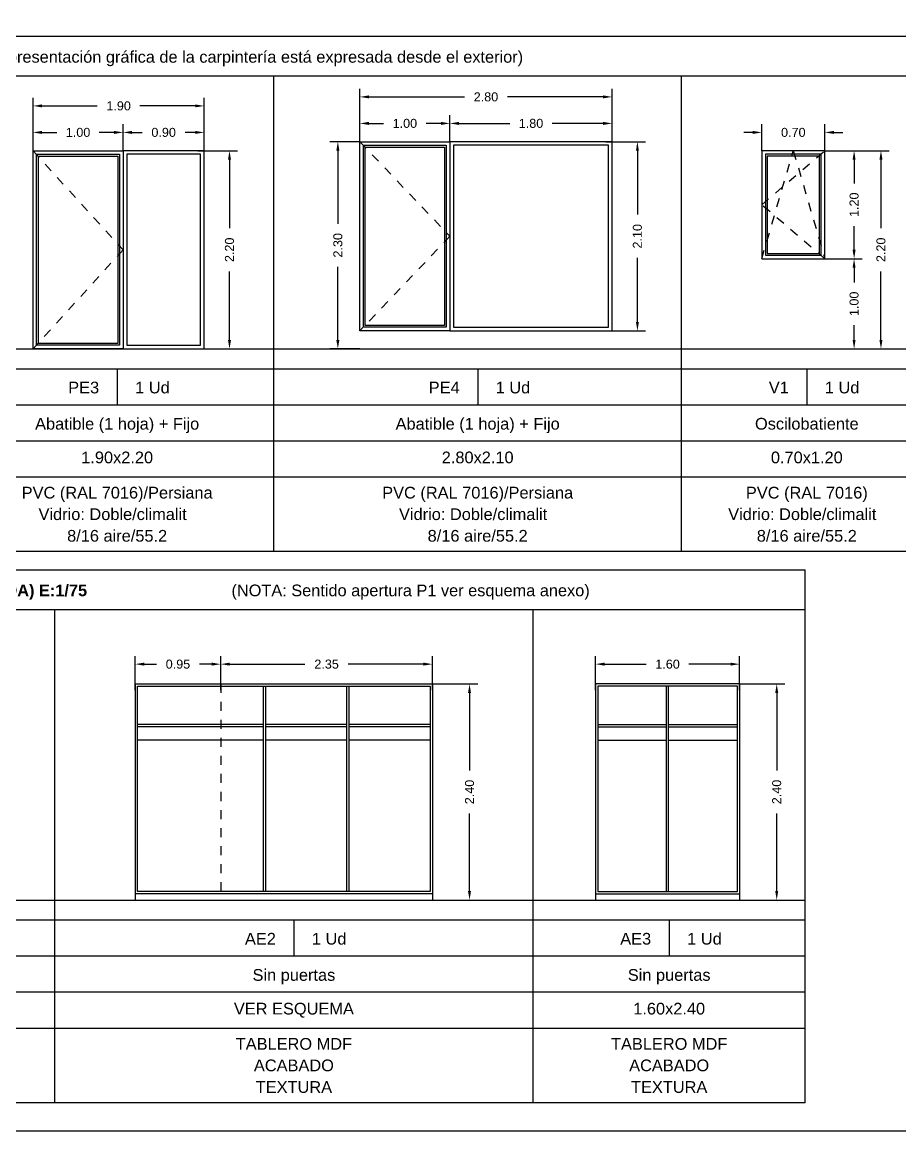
# Model space of a CAD drawing. Header units: millimetres. Extents: x 441156 to 441653, y 4514887 to 4515266.
# Drawn here: x 441613.87 to 441623.61, y 4515196.28 to 4515208.58 of the extents above; entities that cross this region are included whole.
import ezdxf
from ezdxf.enums import TextEntityAlignment as Align

# ---------------------------------------------------------------- set-up
doc = ezdxf.new("R2010")
doc.units = ezdxf.units.MM
doc.linetypes.add('CONTINUA', pattern=[0])
doc.linetypes.add('RAYITAS', pattern=[0.375, 0.25, -0.125])
for name, color, linetype in [('01_alzado', 5, 'CONTINUA'), ('01_cotas', 254, 'Continuous'), ('01_pilares primera', 6, 'Continuous'), ('01_sanitarios', 250, 'Continuous'), ('01_texto cartela', 5, 'Continuous'), ('01_ventanas', 2, 'Continuous'), ('CARTELA', 4, 'Continuous'), ('COTAS', 251, 'Continuous'), ('DIVISION', 5, 'Continuous')]:
    doc.layers.add(name, color=color, linetype=linetype)
doc.layers.add('01_cartela', color=6, linetype='Continuous', plot=False)
doc.styles.add('Estilo1', font='swissel.ttf')
doc.styles.add('NIEVES2', font='sanss___.ttf')
doc.styles.add('NIEVES3', font='swisseb.ttf')
doc.styles.add('ROMANS', font='romans')
doc.dimstyles.new('DECIMAL-50', dxfattribs={"dimtxt": 0.08, "dimasz": 0.15, "dimexe": 0.09, "dimexo": 0, "dimgap": 0.09, "dimtad": 0, "dimzin": 0, "dimdsep": 46, "dimtxsty": 'ROMANS', "dimcen": 0.09, "dimclrt": 6, "dimadec": 0, "dimazin": 0, "dimtfac": 1.38, "dimtix": 1, "dimtofl": 0, "dimtmove": 2, "dimatfit": 3, "dimldrblk": 'OBLIQUE', "dimfxl": 1, "dimtolj": 1, "dimtzin": 0, "dimarcsym": 0})

# ---------------------------------------------------------------- blocks, each defined once
blk = doc.blocks.new('*D667')
at = {"layer": '01_cotas', "color": 0, "linetype": 'CONTINUA', "lineweight": -2, "transparency": 16777216}
for p, q in [((441622.779, 4515207.158), (441623.194, 4515207.158)), ((441622.779, 4515205.958), (441623.194, 4515205.958))]:
    blk.add_line(p, q, dxfattribs=at)
at = {"layer": '01_cotas', "color": 0, "lineweight": -2, "transparency": 16777216}
for p, q in [((441623.104, 4515207.058), (441623.104, 4515206.795)), ((441623.104, 4515206.058), (441623.104, 4515206.322))]:
    blk.add_line(p, q, dxfattribs=at)
at = {"layer": '01_cotas', "color": 0, "transparency": 16777216}
for points in [[(441623.087, 4515207.058), (441623.12, 4515207.058), (441623.104, 4515207.158)], [(441623.087, 4515206.058), (441623.12, 4515206.058), (441623.104, 4515205.958)]]:
    blk.add_solid(points, dxfattribs=at)
at = {"layer": '01_cotas', "color": 7, "transparency": 16777216, "insert": (441623.104, 4515206.558), "char_height": 0.1, "attachment_point": 5, "rotation": 90, "style": 'Estilo1'}
blk.add_mtext('\\A1;1.20', dxfattribs=at)
blk = doc.blocks.new('*D668')
at = {"layer": '01_cotas', "color": 0, "linetype": 'CONTINUA', "lineweight": -2, "transparency": 16777216}
for p, q in [((441622.779, 4515205.958), (441623.194, 4515205.958)), ((441622.779, 4515204.958), (441623.194, 4515204.958))]:
    blk.add_line(p, q, dxfattribs=at)
at = {"layer": '01_cotas', "color": 0, "lineweight": -2, "transparency": 16777216}
for p, q in [((441623.104, 4515205.858), (441623.104, 4515205.695)), ((441623.104, 4515205.058), (441623.104, 4515205.222))]:
    blk.add_line(p, q, dxfattribs=at)
at = {"layer": '01_cotas', "color": 0, "transparency": 16777216}
for points in [[(441623.087, 4515205.858), (441623.12, 4515205.858), (441623.104, 4515205.958)], [(441623.087, 4515205.058), (441623.12, 4515205.058), (441623.104, 4515204.958)]]:
    blk.add_solid(points, dxfattribs=at)
at = {"layer": '01_cotas', "color": 7, "transparency": 16777216, "insert": (441623.104, 4515205.458), "char_height": 0.1, "attachment_point": 5, "rotation": 90, "style": 'Estilo1'}
blk.add_mtext('\\A1;1.00', dxfattribs=at)
blk = doc.blocks.new('*D677')
at = {"layer": '01_cotas', "color": 0, "linetype": 'CONTINUA', "lineweight": -2, "transparency": 16777216}
for p, q in [((441622.779, 4515207.158), (441623.492, 4515207.158)), ((441622.689, 4515204.958), (441623.492, 4515204.958))]:
    blk.add_line(p, q, dxfattribs=at)
at = {"layer": '01_cotas', "color": 0, "lineweight": -2, "transparency": 16777216}
for p, q in [((441623.402, 4515207.058), (441623.402, 4515206.298)), ((441623.402, 4515205.058), (441623.402, 4515205.818))]:
    blk.add_line(p, q, dxfattribs=at)
at = {"layer": '01_cotas', "color": 0, "transparency": 16777216}
for points in [[(441623.385, 4515207.058), (441623.419, 4515207.058), (441623.402, 4515207.158)], [(441623.385, 4515205.058), (441623.419, 4515205.058), (441623.402, 4515204.958)]]:
    blk.add_solid(points, dxfattribs=at)
at = {"layer": '01_cotas', "color": 7, "transparency": 16777216, "insert": (441623.402, 4515206.058), "char_height": 0.1, "attachment_point": 5, "rotation": 90, "style": 'Estilo1'}
blk.add_mtext('\\A1;2.20', dxfattribs=at)
blk = doc.blocks.new('*D679')
at = {"layer": '01_cotas', "color": 0, "linetype": 'CONTINUA', "lineweight": -2, "transparency": 16777216}
for p, q in [((441622.079, 4515207.158), (441622.079, 4515207.451)), ((441622.779, 4515207.158), (441622.779, 4515207.451))]:
    blk.add_line(p, q, dxfattribs=at)
at = {"layer": '01_cotas', "color": 0, "lineweight": -2, "transparency": 16777216}
for p, q in [((441621.979, 4515207.361), (441621.879, 4515207.361)), ((441622.879, 4515207.361), (441622.979, 4515207.361))]:
    blk.add_line(p, q, dxfattribs=at)
at = {"layer": '01_cotas', "color": 0, "transparency": 16777216}
for points in [[(441621.979, 4515207.378), (441621.979, 4515207.344), (441622.079, 4515207.361)], [(441622.879, 4515207.378), (441622.879, 4515207.344), (441622.779, 4515207.361)]]:
    blk.add_solid(points, dxfattribs=at)
at = {"layer": '01_cotas', "color": 7, "transparency": 16777216, "insert": (441622.429, 4515207.361), "char_height": 0.1, "attachment_point": 5, "style": 'Estilo1'}
blk.add_mtext('\\A1;0.70', dxfattribs=at)
blk = doc.blocks.new('*D697')
at = {"layer": '01_cotas', "color": 0, "linetype": 'CONTINUA', "lineweight": -2, "transparency": 16777216}
for p, q in [((441615.123, 4515201.169), (441615.123, 4515201.548)), ((441616.073, 4515201.169), (441616.073, 4515201.548))]:
    blk.add_line(p, q, dxfattribs=at)
at = {"layer": '01_cotas', "color": 0, "lineweight": -2, "transparency": 16777216}
for p, q in [((441615.223, 4515201.458), (441615.358, 4515201.458)), ((441615.973, 4515201.458), (441615.838, 4515201.458))]:
    blk.add_line(p, q, dxfattribs=at)
at = {"layer": '01_cotas', "color": 0, "transparency": 16777216}
for points in [[(441615.223, 4515201.475), (441615.223, 4515201.442), (441615.123, 4515201.458)], [(441615.973, 4515201.475), (441615.973, 4515201.442), (441616.073, 4515201.458)]]:
    blk.add_solid(points, dxfattribs=at)
at = {"layer": '01_cotas', "color": 7, "transparency": 16777216, "insert": (441615.598, 4515201.458), "char_height": 0.1, "attachment_point": 5, "style": 'Estilo1'}
blk.add_mtext('\\A1;0.95', dxfattribs=at)
blk = doc.blocks.new('*D698')
at = {"layer": '01_cotas', "color": 0, "linetype": 'CONTINUA', "lineweight": -2, "transparency": 16777216}
for p, q in [((441618.423, 4515201.239), (441618.925, 4515201.239)), ((441618.423, 4515198.839), (441618.925, 4515198.839))]:
    blk.add_line(p, q, dxfattribs=at)
at = {"layer": '01_cotas', "color": 0, "lineweight": -2, "transparency": 16777216}
for p, q in [((441618.835, 4515201.139), (441618.835, 4515200.279)), ((441618.835, 4515198.939), (441618.835, 4515199.799))]:
    blk.add_line(p, q, dxfattribs=at)
at = {"layer": '01_cotas', "color": 0, "transparency": 16777216}
for points in [[(441618.818, 4515201.139), (441618.851, 4515201.139), (441618.835, 4515201.239)], [(441618.818, 4515198.939), (441618.851, 4515198.939), (441618.835, 4515198.839)]]:
    blk.add_solid(points, dxfattribs=at)
at = {"layer": '01_cotas', "color": 7, "transparency": 16777216, "insert": (441618.835, 4515200.039), "char_height": 0.1, "attachment_point": 5, "rotation": 90, "style": 'Estilo1'}
blk.add_mtext('\\A1;2.40', dxfattribs=at)
blk = doc.blocks.new('*D699')
at = {"layer": '01_cotas', "color": 0, "linetype": 'CONTINUA', "lineweight": -2, "transparency": 16777216}
for p, q in [((441616.073, 4515201.169), (441616.073, 4515201.548)), ((441618.423, 4515201.169), (441618.423, 4515201.548))]:
    blk.add_line(p, q, dxfattribs=at)
at = {"layer": '01_cotas', "color": 0, "lineweight": -2, "transparency": 16777216}
for p, q in [((441616.173, 4515201.458), (441617.008, 4515201.458)), ((441618.323, 4515201.458), (441617.488, 4515201.458))]:
    blk.add_line(p, q, dxfattribs=at)
at = {"layer": '01_cotas', "color": 0, "transparency": 16777216}
for points in [[(441616.173, 4515201.475), (441616.173, 4515201.442), (441616.073, 4515201.458)], [(441618.323, 4515201.475), (441618.323, 4515201.442), (441618.423, 4515201.458)]]:
    blk.add_solid(points, dxfattribs=at)
at = {"layer": '01_cotas', "color": 7, "transparency": 16777216, "insert": (441617.248, 4515201.458), "char_height": 0.1, "attachment_point": 5, "style": 'Estilo1'}
blk.add_mtext('\\A1;2.35', dxfattribs=at)
blk = doc.blocks.new('*D700')
at = {"layer": '01_cotas', "color": 0, "linetype": 'CONTINUA', "lineweight": -2, "transparency": 16777216}
for p, q in [((441621.833, 4515201.239), (441622.335, 4515201.239)), ((441621.833, 4515198.839), (441622.335, 4515198.839))]:
    blk.add_line(p, q, dxfattribs=at)
at = {"layer": '01_cotas', "color": 0, "lineweight": -2, "transparency": 16777216}
for p, q in [((441622.245, 4515201.139), (441622.245, 4515200.279)), ((441622.245, 4515198.939), (441622.245, 4515199.799))]:
    blk.add_line(p, q, dxfattribs=at)
at = {"layer": '01_cotas', "color": 0, "transparency": 16777216}
for points in [[(441622.228, 4515201.139), (441622.261, 4515201.139), (441622.245, 4515201.239)], [(441622.228, 4515198.939), (441622.261, 4515198.939), (441622.245, 4515198.839)]]:
    blk.add_solid(points, dxfattribs=at)
at = {"layer": '01_cotas', "color": 7, "transparency": 16777216, "insert": (441622.245, 4515200.039), "char_height": 0.1, "attachment_point": 5, "rotation": 90, "style": 'Estilo1'}
blk.add_mtext('\\A1;2.40', dxfattribs=at)
blk = doc.blocks.new('*D701')
at = {"layer": '01_cotas', "color": 0, "linetype": 'CONTINUA', "lineweight": -2, "transparency": 16777216}
for p, q in [((441620.233, 4515201.169), (441620.233, 4515201.548)), ((441621.833, 4515201.169), (441621.833, 4515201.548))]:
    blk.add_line(p, q, dxfattribs=at)
at = {"layer": '01_cotas', "color": 0, "lineweight": -2, "transparency": 16777216}
for p, q in [((441620.333, 4515201.458), (441620.797, 4515201.458)), ((441621.733, 4515201.458), (441621.269, 4515201.458))]:
    blk.add_line(p, q, dxfattribs=at)
at = {"layer": '01_cotas', "color": 0, "transparency": 16777216}
for points in [[(441620.333, 4515201.475), (441620.333, 4515201.442), (441620.233, 4515201.458)], [(441621.733, 4515201.475), (441621.733, 4515201.442), (441621.833, 4515201.458)]]:
    blk.add_solid(points, dxfattribs=at)
at = {"layer": '01_cotas', "color": 7, "transparency": 16777216, "insert": (441621.033, 4515201.458), "char_height": 0.1, "attachment_point": 5, "style": 'Estilo1'}
blk.add_mtext('\\A1;1.60', dxfattribs=at)
blk = doc.blocks.new('*D702')
at = {"layer": '01_cotas', "color": 0, "linetype": 'CONTINUA', "lineweight": -2, "transparency": 16777216}
for p, q in [((441617.617, 4515207.258), (441617.617, 4515207.845)), ((441620.417, 4515207.258), (441620.417, 4515207.845))]:
    blk.add_line(p, q, dxfattribs=at)
at = {"layer": '01_cotas', "color": 0, "lineweight": -2, "transparency": 16777216}
for p, q in [((441617.717, 4515207.755), (441618.777, 4515207.755)), ((441620.317, 4515207.755), (441619.257, 4515207.755))]:
    blk.add_line(p, q, dxfattribs=at)
at = {"layer": '01_cotas', "color": 0, "transparency": 16777216}
for points in [[(441617.717, 4515207.772), (441617.717, 4515207.739), (441617.617, 4515207.755)], [(441620.317, 4515207.772), (441620.317, 4515207.739), (441620.417, 4515207.755)]]:
    blk.add_solid(points, dxfattribs=at)
at = {"layer": '01_cotas', "color": 7, "transparency": 16777216, "insert": (441619.017, 4515207.755), "char_height": 0.1, "attachment_point": 5, "style": 'Estilo1'}
blk.add_mtext('\\A1;2.80', dxfattribs=at)
blk = doc.blocks.new('*D703')
at = {"layer": '01_cotas', "color": 0, "linetype": 'CONTINUA', "lineweight": -2, "transparency": 16777216}
for p, q in [((441618.617, 4515207.258), (441618.617, 4515207.551)), ((441620.417, 4515207.258), (441620.417, 4515207.551))]:
    blk.add_line(p, q, dxfattribs=at)
at = {"layer": '01_cotas', "color": 0, "lineweight": -2, "transparency": 16777216}
for p, q in [((441618.717, 4515207.461), (441619.281, 4515207.461)), ((441620.317, 4515207.461), (441619.753, 4515207.461))]:
    blk.add_line(p, q, dxfattribs=at)
at = {"layer": '01_cotas', "color": 0, "transparency": 16777216}
for points in [[(441618.717, 4515207.478), (441618.717, 4515207.444), (441618.617, 4515207.461)], [(441620.317, 4515207.478), (441620.317, 4515207.444), (441620.417, 4515207.461)]]:
    blk.add_solid(points, dxfattribs=at)
at = {"layer": '01_cotas', "color": 7, "transparency": 16777216, "insert": (441619.517, 4515207.461), "char_height": 0.1, "attachment_point": 5, "style": 'Estilo1'}
blk.add_mtext('\\A1;1.80', dxfattribs=at)
blk = doc.blocks.new('*D704')
at = {"layer": '01_cotas', "color": 0, "linetype": 'CONTINUA', "lineweight": -2, "transparency": 16777216}
for p, q in [((441617.617, 4515207.258), (441617.283, 4515207.258)), ((441617.617, 4515204.958), (441617.283, 4515204.958))]:
    blk.add_line(p, q, dxfattribs=at)
at = {"layer": '01_cotas', "color": 0, "lineweight": -2, "transparency": 16777216}
for p, q in [((441617.373, 4515207.158), (441617.373, 4515206.348)), ((441617.373, 4515205.058), (441617.373, 4515205.868))]:
    blk.add_line(p, q, dxfattribs=at)
at = {"layer": '01_cotas', "color": 0, "transparency": 16777216}
for points in [[(441617.356, 4515207.158), (441617.39, 4515207.158), (441617.373, 4515207.258)], [(441617.356, 4515205.058), (441617.39, 4515205.058), (441617.373, 4515204.958)]]:
    blk.add_solid(points, dxfattribs=at)
at = {"layer": '01_cotas', "color": 7, "transparency": 16777216, "insert": (441617.373, 4515206.108), "char_height": 0.1, "attachment_point": 5, "rotation": 90, "style": 'Estilo1'}
blk.add_mtext('\\A1;2.30', dxfattribs=at)
blk = doc.blocks.new('*D705')
at = {"layer": '01_cotas', "color": 0, "linetype": 'CONTINUA', "lineweight": -2, "transparency": 16777216}
for p, q in [((441620.347, 4515207.258), (441620.788, 4515207.258)), ((441620.347, 4515205.158), (441620.788, 4515205.158))]:
    blk.add_line(p, q, dxfattribs=at)
at = {"layer": '01_cotas', "color": 0, "lineweight": -2, "transparency": 16777216}
for p, q in [((441620.698, 4515207.158), (441620.698, 4515206.448)), ((441620.698, 4515205.258), (441620.698, 4515205.968))]:
    blk.add_line(p, q, dxfattribs=at)
at = {"layer": '01_cotas', "color": 0, "transparency": 16777216}
for points in [[(441620.682, 4515207.158), (441620.715, 4515207.158), (441620.698, 4515207.258)], [(441620.682, 4515205.258), (441620.715, 4515205.258), (441620.698, 4515205.158)]]:
    blk.add_solid(points, dxfattribs=at)
at = {"layer": '01_cotas', "color": 7, "transparency": 16777216, "insert": (441620.698, 4515206.208), "char_height": 0.1, "attachment_point": 5, "rotation": 90, "style": 'Estilo1'}
blk.add_mtext('\\A1;2.10', dxfattribs=at)
blk = doc.blocks.new('*D706')
at = {"layer": '01_cotas', "color": 0, "linetype": 'CONTINUA', "lineweight": -2, "transparency": 16777216}
for p, q in [((441617.617, 4515207.258), (441617.617, 4515207.551)), ((441618.617, 4515207.258), (441618.617, 4515207.551))]:
    blk.add_line(p, q, dxfattribs=at)
at = {"layer": '01_cotas', "color": 0, "lineweight": -2, "transparency": 16777216}
for p, q in [((441617.717, 4515207.461), (441617.881, 4515207.461)), ((441618.517, 4515207.461), (441618.353, 4515207.461))]:
    blk.add_line(p, q, dxfattribs=at)
at = {"layer": '01_cotas', "color": 0, "transparency": 16777216}
for points in [[(441617.717, 4515207.478), (441617.717, 4515207.444), (441617.617, 4515207.461)], [(441618.517, 4515207.478), (441618.517, 4515207.444), (441618.617, 4515207.461)]]:
    blk.add_solid(points, dxfattribs=at)
at = {"layer": '01_cotas', "color": 7, "transparency": 16777216, "insert": (441618.117, 4515207.461), "char_height": 0.1, "attachment_point": 5, "style": 'Estilo1'}
blk.add_mtext('\\A1;1.00', dxfattribs=at)
blk = doc.blocks.new('*D711')
at = {"layer": '01_cotas', "color": 0, "linetype": 'CONTINUA', "lineweight": -2, "transparency": 16777216}
for p, q in [((441613.989, 4515207.158), (441613.989, 4515207.745)), ((441615.889, 4515207.158), (441615.889, 4515207.745))]:
    blk.add_line(p, q, dxfattribs=at)
at = {"layer": '01_cotas', "color": 0, "lineweight": -2, "transparency": 16777216}
for p, q in [((441614.089, 4515207.655), (441614.702, 4515207.655)), ((441615.789, 4515207.655), (441615.175, 4515207.655))]:
    blk.add_line(p, q, dxfattribs=at)
at = {"layer": '01_cotas', "color": 0, "transparency": 16777216}
for points in [[(441614.089, 4515207.672), (441614.089, 4515207.639), (441613.989, 4515207.655)], [(441615.789, 4515207.672), (441615.789, 4515207.639), (441615.889, 4515207.655)]]:
    blk.add_solid(points, dxfattribs=at)
at = {"layer": '01_cotas', "color": 7, "transparency": 16777216, "insert": (441614.939, 4515207.655), "char_height": 0.1, "attachment_point": 5, "style": 'Estilo1'}
blk.add_mtext('\\A1;1.90', dxfattribs=at)
blk = doc.blocks.new('*D712')
at = {"layer": '01_cotas', "color": 0, "linetype": 'CONTINUA', "lineweight": -2, "transparency": 16777216}
for p, q in [((441614.989, 4515207.158), (441614.989, 4515207.451)), ((441615.889, 4515207.158), (441615.889, 4515207.451))]:
    blk.add_line(p, q, dxfattribs=at)
at = {"layer": '01_cotas', "color": 0, "lineweight": -2, "transparency": 16777216}
for p, q in [((441615.089, 4515207.361), (441615.199, 4515207.361)), ((441615.789, 4515207.361), (441615.679, 4515207.361))]:
    blk.add_line(p, q, dxfattribs=at)
at = {"layer": '01_cotas', "color": 0, "transparency": 16777216}
for points in [[(441615.089, 4515207.378), (441615.089, 4515207.344), (441614.989, 4515207.361)], [(441615.789, 4515207.378), (441615.789, 4515207.344), (441615.889, 4515207.361)]]:
    blk.add_solid(points, dxfattribs=at)
at = {"layer": '01_cotas', "color": 7, "transparency": 16777216, "insert": (441615.439, 4515207.361), "char_height": 0.1, "attachment_point": 5, "style": 'Estilo1'}
blk.add_mtext('\\A1;0.90', dxfattribs=at)
blk = doc.blocks.new('*D713')
at = {"layer": '01_cotas', "color": 0, "linetype": 'CONTINUA', "lineweight": -2, "transparency": 16777216}
for p, q in [((441615.819, 4515207.158), (441616.26, 4515207.158)), ((441615.819, 4515204.958), (441616.26, 4515204.958))]:
    blk.add_line(p, q, dxfattribs=at)
at = {"layer": '01_cotas', "color": 0, "lineweight": -2, "transparency": 16777216}
for p, q in [((441616.17, 4515207.058), (441616.17, 4515206.298)), ((441616.17, 4515205.058), (441616.17, 4515205.818))]:
    blk.add_line(p, q, dxfattribs=at)
at = {"layer": '01_cotas', "color": 0, "transparency": 16777216}
for points in [[(441616.153, 4515207.058), (441616.187, 4515207.058), (441616.17, 4515207.158)], [(441616.153, 4515205.058), (441616.187, 4515205.058), (441616.17, 4515204.958)]]:
    blk.add_solid(points, dxfattribs=at)
at = {"layer": '01_cotas', "color": 7, "transparency": 16777216, "insert": (441616.17, 4515206.058), "char_height": 0.1, "attachment_point": 5, "rotation": 90, "style": 'Estilo1'}
blk.add_mtext('\\A1;2.20', dxfattribs=at)
blk = doc.blocks.new('*D714')
at = {"layer": '01_cotas', "color": 0, "linetype": 'CONTINUA', "lineweight": -2, "transparency": 16777216}
for p, q in [((441613.989, 4515207.158), (441613.989, 4515207.451)), ((441614.989, 4515207.158), (441614.989, 4515207.451))]:
    blk.add_line(p, q, dxfattribs=at)
at = {"layer": '01_cotas', "color": 0, "lineweight": -2, "transparency": 16777216}
for p, q in [((441614.089, 4515207.361), (441614.252, 4515207.361)), ((441614.889, 4515207.361), (441614.725, 4515207.361))]:
    blk.add_line(p, q, dxfattribs=at)
at = {"layer": '01_cotas', "color": 0, "transparency": 16777216}
for points in [[(441614.089, 4515207.378), (441614.089, 4515207.344), (441613.989, 4515207.361)], [(441614.889, 4515207.378), (441614.889, 4515207.344), (441614.989, 4515207.361)]]:
    blk.add_solid(points, dxfattribs=at)
at = {"layer": '01_cotas', "color": 7, "transparency": 16777216, "insert": (441614.489, 4515207.361), "char_height": 0.1, "attachment_point": 5, "style": 'Estilo1'}
blk.add_mtext('\\A1;1.00', dxfattribs=at)

msp = doc.modelspace()

# ---------------------------------------------------------------- linework, layer by layer
at = {"layer": '01_alzado'}
for p, q in [((441615.123, 4515201.239), (441615.123, 4515198.909)), ((441621.833, 4515201.239), (441621.833, 4515198.909)), ((441615.123, 4515198.909), (441615.123, 4515198.839)), ((441618.423, 4515198.909), (441618.423, 4515198.839)), ((441620.233, 4515198.909), (441620.233, 4515198.839)), ((441621.833, 4515198.909), (441621.833, 4515198.839))]:
    msp.add_line(p, q, dxfattribs=at)
at = {"layer": '01_alzado', "color": 5}
msp.add_lwpolyline([(441622.779, 4515207.158), (441622.079, 4515207.158), (441622.079, 4515205.958), (441622.779, 4515205.958)], close=True, dxfattribs=at)
at = {"layer": '01_alzado'}
for points in [[(441615.123, 4515201.239), (441618.423, 4515201.239), (441618.423, 4515198.909), (441615.123, 4515198.909)], [(441621.833, 4515201.239), (441620.233, 4515201.239), (441620.233, 4515198.909), (441621.833, 4515198.909)]]:
    msp.add_lwpolyline(points, dxfattribs=at)
at = {"layer": '01_cartela', "color": 1}
msp.add_lwpolyline([(441605.224, 4515217.813), (441605.224, 4515196.278), (441635.862, 4515196.278), (441635.862, 4515217.813)], close=True, dxfattribs=at)
at = {"layer": '01_sanitarios', "color": 5, "linetype": 'CONTINUA'}
for points in [[(441617.617, 4515207.258), (441618.617, 4515207.258), (441618.617, 4515205.158), (441617.617, 4515205.158)], [(441620.417, 4515207.258), (441618.617, 4515207.258), (441618.617, 4515205.158), (441620.417, 4515205.158)], [(441613.989, 4515207.158), (441614.989, 4515207.158), (441614.989, 4515204.958), (441613.989, 4515204.958)], [(441615.889, 4515207.158), (441614.989, 4515207.158), (441614.989, 4515204.958), (441615.889, 4515204.958)]]:
    msp.add_lwpolyline(points, close=True, dxfattribs=at)
at = {"layer": '01_ventanas', "color": 2}
for p, q in [((441616.548, 4515198.934), (441616.548, 4515201.214)), ((441616.573, 4515198.934), (441616.573, 4515201.214)), ((441617.473, 4515198.934), (441617.473, 4515201.214)), ((441617.498, 4515198.934), (441617.498, 4515201.214)), ((441621.02, 4515198.934), (441621.02, 4515201.214)), ((441621.045, 4515198.934), (441621.045, 4515201.214)), ((441616.548, 4515200.789), (441615.148, 4515200.789)), ((441617.473, 4515200.789), (441616.573, 4515200.789)), ((441618.398, 4515200.789), (441617.498, 4515200.789)), ((441620.258, 4515200.789), (441621.02, 4515200.789)), ((441621.045, 4515200.789), (441621.808, 4515200.789)), ((441616.548, 4515200.764), (441615.148, 4515200.764)), ((441617.473, 4515200.764), (441616.573, 4515200.764)), ((441618.398, 4515200.764), (441617.498, 4515200.764)), ((441620.258, 4515200.764), (441621.02, 4515200.764)), ((441621.045, 4515200.764), (441621.808, 4515200.764)), ((441616.548, 4515200.614), (441615.148, 4515200.614)), ((441617.473, 4515200.614), (441616.573, 4515200.614)), ((441618.398, 4515200.614), (441617.498, 4515200.614)), ((441620.258, 4515200.614), (441621.02, 4515200.614)), ((441621.045, 4515200.614), (441621.808, 4515200.614))]:
    msp.add_line(p, q, dxfattribs=at)
for points in [[(441617.657, 4515207.218), (441618.577, 4515207.218), (441618.577, 4515205.198), (441617.657, 4515205.198)], [(441617.677, 4515207.198), (441618.557, 4515207.198), (441618.557, 4515205.218), (441617.677, 4515205.218)], [(441620.377, 4515207.218), (441618.657, 4515207.218), (441618.657, 4515205.198), (441620.377, 4515205.198)], [(441614.029, 4515207.118), (441614.949, 4515207.118), (441614.949, 4515204.998), (441614.029, 4515204.998)], [(441614.049, 4515207.098), (441614.929, 4515207.098), (441614.929, 4515205.018), (441614.049, 4515205.018)], [(441615.849, 4515207.118), (441615.029, 4515207.118), (441615.029, 4515204.998), (441615.849, 4515204.998)], [(441622.739, 4515207.118), (441622.119, 4515207.118), (441622.119, 4515205.998), (441622.739, 4515205.998)], [(441622.719, 4515207.098), (441622.139, 4515207.098), (441622.139, 4515206.018), (441622.719, 4515206.018)], [(441615.148, 4515201.214), (441618.398, 4515201.214), (441618.398, 4515198.934), (441615.148, 4515198.934)], [(441621.808, 4515201.214), (441620.258, 4515201.214), (441620.258, 4515198.934), (441621.808, 4515198.934)]]:
    msp.add_lwpolyline(points, close=True, dxfattribs=at)
at = {"layer": 'CARTELA', "color": 1}
for p, q in [((441605.542, 4515204.958), (441635.552, 4515204.958)), ((441609.04, 4515198.839), (441622.562, 4515198.839))]:
    msp.add_line(p, q, dxfattribs=at)
at = {"layer": 'COTAS', "color": 120, "linetype": 'RAYITAS', "ltscale": 0.25}
msp.add_line((441616.073, 4515201.239), (441616.073, 4515198.909), dxfattribs=at)
for points in [[(441617.617, 4515207.258), (441618.617, 4515206.208), (441617.617, 4515205.158)], [(441613.989, 4515207.158), (441614.989, 4515206.058), (441613.989, 4515204.958)], [(441622.079, 4515205.958), (441622.429, 4515207.158), (441622.779, 4515205.958), (441622.079, 4515206.558), (441622.779, 4515207.158)]]:
    msp.add_lwpolyline(points, dxfattribs=at)
at = {"layer": 'DIVISION', "color": 5}
for p, q in [((441605.542, 4515208.43), (441635.552, 4515208.43)), ((441605.542, 4515207.989), (441635.552, 4515207.989)), ((441616.664, 4515202.707), (441616.664, 4515207.989)), ((441621.186, 4515202.707), (441621.186, 4515207.989)), ((441605.542, 4515204.738), (441635.552, 4515204.738)), ((441614.923, 4515204.738), (441614.923, 4515204.338)), ((441618.925, 4515204.738), (441618.925, 4515204.338)), ((441622.579, 4515204.738), (441622.579, 4515204.338)), ((441605.542, 4515204.338), (441635.552, 4515204.338)), ((441605.542, 4515203.938), (441635.552, 4515203.938)), ((441605.542, 4515203.538), (441635.552, 4515203.538)), ((441635.552, 4515202.707), (441605.542, 4515202.707)), ((441609.04, 4515202.507), (441622.562, 4515202.507)), ((441622.562, 4515196.588), (441622.562, 4515202.507)), ((441609.04, 4515202.066), (441622.562, 4515202.066)), ((441614.23, 4515196.588), (441614.23, 4515202.066)), ((441619.54, 4515196.588), (441619.54, 4515202.066)), ((441609.04, 4515198.619), (441622.562, 4515198.619)), ((441616.885, 4515198.619), (441616.885, 4515198.219)), ((441621.051, 4515198.619), (441621.051, 4515198.219)), ((441611.414, 4515198.219), (441622.562, 4515198.219)), ((441609.04, 4515197.819), (441622.562, 4515197.819)), ((441609.04, 4515197.419), (441622.562, 4515197.419)), ((441622.562, 4515196.588), (441609.04, 4515196.588))]:
    msp.add_line(p, q, dxfattribs=at)

# ---------------------------------------------------------------- texts
at = {"layer": '01_pilares primera', "color": 7, "style": 'NIEVES2'}
for p in [(441615.123, 4515204.464), (441619.125, 4515204.464), (441622.779, 4515204.464), (441617.085, 4515198.345), (441621.251, 4515198.345)]:
    msp.add_text('1 Ud', height=0.13, dxfattribs=at).set_placement(p)
for s, p in [('PE3', (441614.723, 4515204.464)), ('PE4', (441618.725, 4515204.464)), ('V1', (441622.379, 4515204.464)), ('AE2', (441616.685, 4515198.345)), ('AE3', (441620.851, 4515198.345))]:
    msp.add_text(s, height=0.13, dxfattribs=at).set_placement(p, align=Align.RIGHT)
at = {"layer": '01_texto cartela', "color": 5}
for s, style, p in [('(NOTA: la representación gráfica de la carpintería está expresada desde el exterior)', 'NIEVES2', (441612.694, 4515208.135)), ('MEMORIA CARPINTERIA INTERIOR  (UD. DE VIVIENDA) E:1/75', 'NIEVES3', (441609.185, 4515202.212)), ('(NOTA: Sentido apertura P1 ver esquema anexo)', 'NIEVES2', (441616.192, 4515202.212))]:
    msp.add_text(s, height=0.12967, dxfattribs=dict(at, style=style)).set_placement(p)
at = {"layer": 'DIVISION', "color": 5, "style": 'NIEVES2'}
for s, p in [('Abatible (1 hoja) + Fijo', (441614.923, 4515204.062)), ('Abatible (1 hoja) + Fijo', (441618.925, 4515204.062)), ('Oscilobatiente', (441622.579, 4515204.062)), ('1.90x2.20', (441614.923, 4515203.688)), ('2.80x2.10', (441618.925, 4515203.688)), ('0.70x1.20', (441622.579, 4515203.688)), ('PVC (RAL 7016)/Persiana', (441614.923, 4515203.297)), ('PVC (RAL 7016)/Persiana', (441618.925, 4515203.297)), ('PVC (RAL 7016)', (441622.579, 4515203.297)), ('Vidrio: Doble/climalit  ', (441614.923, 4515203.058)), ('Vidrio: Doble/climalit  ', (441618.925, 4515203.058)), ('Vidrio: Doble/climalit  ', (441622.579, 4515203.058)), ('8/16 aire/55.2', (441614.923, 4515202.818)), ('8/16 aire/55.2', (441618.925, 4515202.818)), ('8/16 aire/55.2', (441622.579, 4515202.818)), ('Sin puertas', (441616.885, 4515197.943)), ('Sin puertas', (441621.051, 4515197.943)), ('VER ESQUEMA', (441616.885, 4515197.569)), ('1.60x2.40', (441621.051, 4515197.569)), ('TABLERO MDF', (441616.885, 4515197.178)), ('TABLERO MDF', (441621.051, 4515197.178)), ('ACABADO', (441616.885, 4515196.939)), ('ACABADO', (441621.051, 4515196.939)), ('TEXTURA', (441616.885, 4515196.699)), ('TEXTURA', (441621.051, 4515196.699))]:
    msp.add_text(s, height=0.13, dxfattribs=at).set_placement(p, align=Align.CENTER)

# ---------------------------------------------------------------- dimensions: what is measured, and where the dimension line sits
at = {"layer": '01_cotas'}
for base, p1, p2, angle, picture, middle in [((441617.617, 4515207.755), (441620.417, 4515207.258), (441617.617, 4515207.258), 180, '*D702', (441619.017, 4515207.755)), ((441613.989, 4515207.655), (441615.889, 4515207.158), (441613.989, 4515207.158), 180, '*D711', (441614.939, 4515207.655)), ((441613.989, 4515207.361), (441614.989, 4515207.158), (441613.989, 4515207.158), 180, '*D714', (441614.489, 4515207.361)), ((441614.989, 4515207.361), (441615.889, 4515207.158), (441614.989, 4515207.158), 180, '*D712', (441615.439, 4515207.361)), ((441617.617, 4515207.461), (441618.617, 4515207.258), (441617.617, 4515207.258), 180, '*D706', (441618.117, 4515207.461)), ((441618.617, 4515207.461), (441620.417, 4515207.258), (441618.617, 4515207.258), 180, '*D703', (441619.517, 4515207.461)), ((441622.079, 4515207.361), (441622.779, 4515207.158), (441622.079, 4515207.158), 180, '*D679', (441622.429, 4515207.361)), ((441617.373, 4515204.958), (441617.617, 4515207.258), (441617.617, 4515204.958), 90, '*D704', (441617.373, 4515206.108)), ((441620.698, 4515205.158), (441620.347, 4515207.258), (441620.347, 4515205.158), 90, '*D705', (441620.698, 4515206.208)), ((441616.17, 4515204.958), (441615.819, 4515207.158), (441615.819, 4515204.958), 90, '*D713', (441616.17, 4515206.058)), ((441623.402, 4515204.958), (441622.779, 4515207.158), (441622.689, 4515204.958), 90, '*D677', (441623.402, 4515206.058)), ((441623.104, 4515205.958), (441622.779, 4515207.158), (441622.779, 4515205.958), 90, '*D667', (441623.104, 4515206.558)), ((441623.104, 4515204.958), (441622.779, 4515205.958), (441622.779, 4515204.958), 90, '*D668', (441623.104, 4515205.458)), ((441615.123, 4515201.458), (441616.073, 4515201.169), (441615.123, 4515201.169), 180, '*D697', (441615.598, 4515201.458)), ((441616.073, 4515201.458), (441618.423, 4515201.169), (441616.073, 4515201.169), 180, '*D699', (441617.248, 4515201.458)), ((441618.835, 4515198.839), (441618.423, 4515201.239), (441618.423, 4515198.839), 90, '*D698', (441618.835, 4515200.039)), ((441622.245, 4515198.839), (441621.833, 4515201.239), (441621.833, 4515198.839), 90, '*D700', (441622.245, 4515200.039))]:
    dim = msp.add_linear_dim(base=base, p1=p1, p2=p2, angle=angle, dimstyle='DECIMAL-50', override={"dimtxt": 0.1, "dimasz": 0.1, "dimtxsty": 'Estilo1', "dimsah": 1, "dimclrt": 7, "dimfxl": 0.09, "dimarcsym": 2}, dxfattribs=at)
    dim.commit()
    dim.dimension.update_dxf_attribs({"geometry": picture, "text_midpoint": middle})
dim = msp.add_linear_dim(base=(441621.833, 4515201.458), p1=(441620.233, 4515201.169), p2=(441621.833, 4515201.169), dimstyle='DECIMAL-50', override={"dimtxt": 0.1, "dimasz": 0.1, "dimtxsty": 'Estilo1', "dimsah": 1, "dimclrt": 7, "dimfxl": 0.09, "dimarcsym": 2}, dxfattribs=at)
dim.commit()
dim.dimension.update_dxf_attribs({"geometry": '*D701', "text_midpoint": (441621.033, 4515201.458)})

doc.saveas('drawing.dxf')
